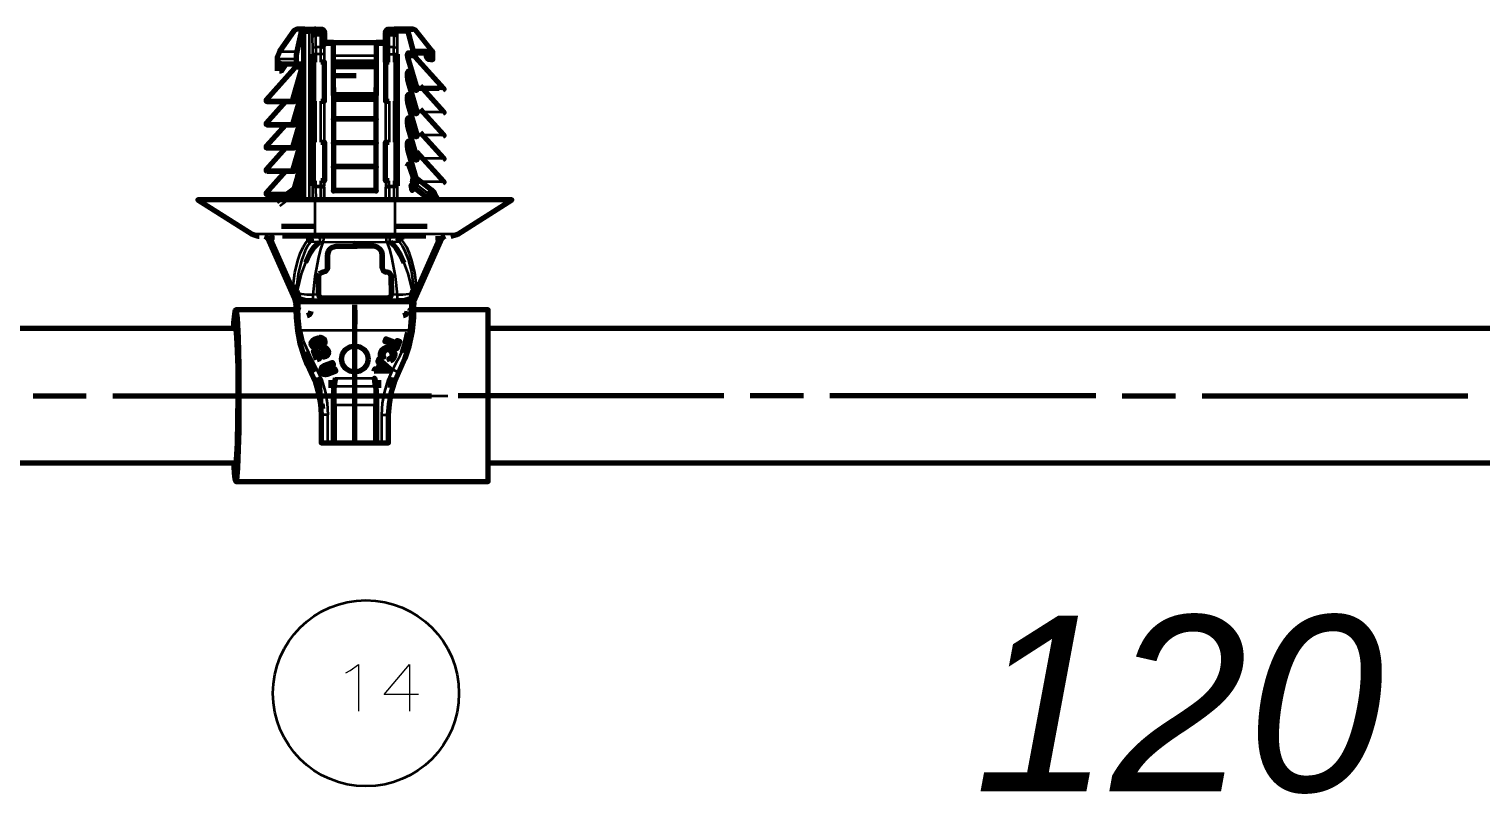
# Model space of a CAD drawing. Header units: millimetres. Extents: x 0 to 174, y 0 to 33.
# Drawn here: x 48.115 to 50.266, y 8.328 to 9.462 of the extents above; entities that cross this region are included whole.
import ezdxf

# ---------------------------------------------------------------- set-up
doc = ezdxf.new("R2010")
doc.units = ezdxf.units.MM
doc.layers.add('PDF2_문자', color=7, linetype='Continuous')
doc.layers.add('PDF2_형상', color=157, linetype='Continuous', true_color=0x405f80)
doc.styles.add('PDF LucidaHandwriting Italic', font='ariali.ttf')

msp = doc.modelspace()

# ---------------------------------------------------------------- linework, layer by layer
at = {"layer": 'PDF2_형상', "lineweight": 70}
for points in [[(48.5237, 9.4618), (48.5207, 9.4618), (48.5142, 9.4618), (48.5121, 9.4618), (48.5119, 9.4618), (48.5079, 9.4597), (48.4863, 9.4287), (48.4829, 9.4199), (48.4828, 9.4175), (48.4828, 9.3997)], [(48.5062, 9.3546), (48.5058, 9.3571), (48.5194, 9.4033), (48.5199, 9.4065), (48.5199, 9.4076), (48.5196, 9.409), (48.5192, 9.4096), (48.5118, 9.4096), (48.5111, 9.4117), (48.5111, 9.4175), (48.5114, 9.4235), (48.5122, 9.4287), (48.5193, 9.4597), (48.5207, 9.4618), (48.5142, 9.4618), (48.5125, 9.4618), (48.5119, 9.4618)], [(48.5221, 9.2096), (48.5221, 9.4568), (48.5226, 9.4604), (48.5231, 9.4614), (48.5233, 9.4617), (48.5237, 9.4618), (48.53, 9.4618), (48.5337, 9.4618), (48.5369, 9.4618), (48.5392, 9.4618), (48.5399, 9.4618), (48.54, 9.4618), (48.5475, 9.4618)], [(48.5399, 9.4618), (48.5381, 9.4614), (48.5364, 9.4604), (48.5353, 9.4588), (48.535, 9.4568)], [(48.54, 9.4618), (48.54, 9.4617), (48.5401, 9.4525)], [(48.5474, 9.4525), (48.5475, 9.4617), (48.5475, 9.4618), (48.5478, 9.4618), (48.5496, 9.4614), (48.5512, 9.4604), (48.5522, 9.4588), (48.5526, 9.4568), (48.5526, 9.4421)], [(48.6432, 9.4421), (48.6432, 9.4568), (48.6436, 9.4588), (48.6446, 9.4604), (48.6463, 9.4614), (48.6481, 9.4618), (48.6483, 9.4618), (48.6558, 9.4618), (48.656, 9.4618)], [(48.6483, 9.4618), (48.6483, 9.4617), (48.6485, 9.4525)], [(48.6558, 9.4618), (48.6558, 9.4617), (48.6557, 9.4525)], [(48.6721, 9.4618), (48.6658, 9.4618), (48.6621, 9.4618), (48.6589, 9.4618), (48.6567, 9.4618), (48.656, 9.4618), (48.6578, 9.4614), (48.6594, 9.4604), (48.6606, 9.4588), (48.6608, 9.4568)], [(48.7131, 9.4165), (48.7097, 9.4165), (48.7115, 9.4165), (48.7131, 9.4165), (48.7131, 9.4279), (48.7128, 9.4287), (48.6879, 9.46), (48.6842, 9.4618), (48.6839, 9.4618), (48.6818, 9.4618), (48.6751, 9.4618), (48.6721, 9.4618), (48.6725, 9.4617), (48.6728, 9.4614), (48.6732, 9.4604), (48.6736, 9.4588), (48.6738, 9.4568)], [(48.709, 9.4287), (48.7076, 9.4287), (48.7035, 9.4287), (48.6846, 9.4287), (48.6765, 9.46), (48.6751, 9.4618), (48.6818, 9.4618), (48.6835, 9.4618), (48.6842, 9.4618)], [(48.5353, 9.2294), (48.5353, 9.4247)], [(48.6433, 9.4421), (48.6385, 9.4421), (48.6294, 9.4421), (48.6294, 9.4406), (48.6294, 9.4364), (48.6294, 9.43), (48.6294, 9.4224), (48.6294, 9.4151), (48.6294, 9.4133), (48.6294, 9.4126), (48.6294, 9.4097), (48.6294, 9.4067), (48.6294, 9.4058), (48.6294, 9.4057), (48.6294, 9.4056), (48.6294, 9.4026), (48.6294, 9.3946), (48.6294, 9.3819), (48.6294, 9.3662), (48.6294, 9.3644), (48.6294, 9.3635), (48.6294, 9.3632), (48.6294, 9.3643), (48.5664, 9.3643), (48.5664, 9.3635), (48.5664, 9.3632), (48.5664, 9.3644), (48.5664, 9.3662), (48.5664, 9.3819), (48.5664, 9.3946), (48.5664, 9.4026), (48.5664, 9.4056), (48.5664, 9.4067), (48.5664, 9.4097), (48.5664, 9.4117), (48.5664, 9.4126), (48.5664, 9.4151), (48.5664, 9.4224), (48.5664, 9.43), (48.5664, 9.4364), (48.5664, 9.4406), (48.5664, 9.4417), (48.5664, 9.4419), (48.5664, 9.4421), (48.5574, 9.4421), (48.5525, 9.4421)], [(48.5664, 9.4421), (48.6294, 9.4421)], [(48.6433, 9.4126), (48.6433, 9.4382)], [(48.6606, 9.4247), (48.6606, 9.2294)], [(48.7228, 9.3737), (48.7168, 9.3737), (48.69, 9.3737), (48.6764, 9.42), (48.676, 9.4233), (48.676, 9.4244), (48.6767, 9.4264), (48.6842, 9.4264), (48.6964, 9.4264), (48.7054, 9.4264), (48.7065, 9.4265), (48.7083, 9.4219), (48.7093, 9.4249), (48.7097, 9.4279), (48.7065, 9.4265)], [(48.6846, 9.4287), (48.6847, 9.4274), (48.6842, 9.4264)], [(48.6885, 9.4264), (48.6865, 9.4244)], [(48.7283, 9.3712), (48.7299, 9.3728), (48.7294, 9.3737), (48.6878, 9.42), (48.6865, 9.4233)], [(48.7097, 9.4165), (48.7096, 9.4165), (48.7092, 9.4165), (48.7083, 9.4165), (48.7076, 9.4165), (48.7069, 9.4167), (48.7064, 9.4171), (48.7033, 9.4214), (48.7054, 9.4214), (48.7054, 9.4264)], [(48.5093, 9.4065), (48.5081, 9.4033), (48.4664, 9.3571), (48.4665, 9.3549), (48.4675, 9.3546), (48.4682, 9.3546), (48.4701, 9.3546), (48.4781, 9.3546), (48.4903, 9.3546), (48.5062, 9.3546), (48.5082, 9.3546), (48.5083, 9.3546), (48.5086, 9.355), (48.5182, 9.3817), (48.5185, 9.3824), (48.5186, 9.3825), (48.5189, 9.3825), (48.519, 9.3825), (48.5192, 9.3822), (48.5197, 9.3811), (48.5199, 9.3796), (48.5199, 9.3751), (48.5196, 9.3706), (48.5188, 9.3665), (48.5058, 9.3225), (48.5062, 9.32)], [(48.4861, 9.3997), (48.4875, 9.3997), (48.4882, 9.3997), (48.4889, 9.4), (48.4894, 9.4004), (48.4925, 9.4047), (48.4946, 9.4076)], [(48.5118, 9.4096), (48.4999, 9.4096), (48.4908, 9.4096), (48.4894, 9.4099)], [(48.5093, 9.4076), (48.5074, 9.4096)], [(48.5401, 9.4126), (48.5367, 9.4126), (48.5367, 9.3551), (48.5401, 9.3551)], [(48.5472, 9.3551), (48.5526, 9.3551), (48.5526, 9.4126), (48.5472, 9.4126)], [(48.6294, 9.4126), (48.5664, 9.4126)], [(48.6294, 9.4056), (48.5664, 9.4056)], [(48.6486, 9.4126), (48.6432, 9.4126), (48.6432, 9.3551), (48.6486, 9.3551)], [(48.6557, 9.3551), (48.6592, 9.3551), (48.6592, 9.4126), (48.6557, 9.4126)], [(48.5997, 9.3926), (48.5664, 9.3926)], [(48.676, 9.2585), (48.6761, 9.2601), (48.6767, 9.2611), (48.6768, 9.2614), (48.6769, 9.2614), (48.6772, 9.2614), (48.6774, 9.2612), (48.6776, 9.2607), (48.6872, 9.2339), (48.6875, 9.2336), (48.6876, 9.2335), (48.6896, 9.2335), (48.69, 9.2343), (48.69, 9.236), (48.6771, 9.28), (48.6762, 9.2839), (48.676, 9.2886), (48.676, 9.2929), (48.6761, 9.2946), (48.6767, 9.2957), (48.6768, 9.2958), (48.6769, 9.2958), (48.6772, 9.2958), (48.6774, 9.2957), (48.6776, 9.2951), (48.6872, 9.2685), (48.6875, 9.2681), (48.6876, 9.2679), (48.6896, 9.2679), (48.69, 9.2687), (48.69, 9.2704), (48.6771, 9.3144), (48.6762, 9.3183), (48.676, 9.3231), (48.676, 9.3274), (48.6761, 9.329), (48.6767, 9.3301), (48.6768, 9.3303), (48.6769, 9.3303), (48.6772, 9.3303), (48.6774, 9.3301), (48.6776, 9.3296), (48.6872, 9.3029), (48.6875, 9.3025), (48.6876, 9.3024), (48.6896, 9.3024), (48.69, 9.3032), (48.69, 9.3049), (48.6771, 9.3489), (48.6762, 9.3528), (48.676, 9.3575), (48.676, 9.3618), (48.6761, 9.3635), (48.6767, 9.3646), (48.6768, 9.3647), (48.6769, 9.3647), (48.6772, 9.3647), (48.6774, 9.3646), (48.6776, 9.364), (48.6872, 9.3374), (48.6875, 9.3369), (48.6876, 9.3368), (48.6896, 9.3368), (48.69, 9.3376), (48.69, 9.3393), (48.6771, 9.3833), (48.6762, 9.3872), (48.676, 9.3919), (48.676, 9.3963), (48.6761, 9.3979), (48.6767, 9.399), (48.6768, 9.3992), (48.6769, 9.3992), (48.6772, 9.3992), (48.6774, 9.399), (48.6776, 9.3985), (48.6872, 9.3718), (48.6875, 9.3714), (48.6876, 9.3712), (48.6896, 9.3712), (48.69, 9.3721), (48.69, 9.3737)], [(48.5664, 9.375), (48.5664, 9.3701), (48.5664, 9.3672), (48.5664, 9.3592), (48.5664, 9.3465), (48.5664, 9.3308), (48.5664, 9.329), (48.5664, 9.3278), (48.5664, 9.3281), (48.5664, 9.3289), (48.6294, 9.3289), (48.6294, 9.3278), (48.6294, 9.3281), (48.6294, 9.329), (48.6294, 9.3308), (48.6294, 9.3465), (48.6294, 9.3592), (48.6294, 9.3672), (48.6294, 9.3701), (48.6294, 9.3715), (48.6294, 9.375)], [(48.5664, 9.3632), (48.5664, 9.3631), (48.5664, 9.3632)], [(48.6294, 9.3632), (48.6294, 9.3631), (48.6294, 9.3632)], [(48.7283, 9.3368), (48.7299, 9.3383), (48.7294, 9.3393), (48.695, 9.3775)], [(48.4951, 9.3546), (48.4664, 9.3225), (48.4665, 9.3204), (48.4675, 9.3201)], [(48.4675, 9.32), (48.4682, 9.32), (48.4701, 9.32), (48.4781, 9.32), (48.4903, 9.32), (48.5062, 9.32), (48.5082, 9.32), (48.5082, 9.3201), (48.5083, 9.3201), (48.5086, 9.3206), (48.5182, 9.3472), (48.5185, 9.3479), (48.5186, 9.3481), (48.5189, 9.3481), (48.519, 9.3481), (48.5192, 9.3478), (48.5197, 9.3467), (48.5199, 9.3451), (48.5199, 9.3407), (48.5196, 9.3361), (48.5188, 9.3321), (48.5058, 9.2881), (48.5062, 9.2856)], [(48.6294, 9.3572), (48.5664, 9.3572)], [(48.5664, 9.3396), (48.5664, 9.3346), (48.5664, 9.3318), (48.5664, 9.3236), (48.5664, 9.3111), (48.5664, 9.2953), (48.5664, 9.2936), (48.5664, 9.2924), (48.5664, 9.2926), (48.5664, 9.2935), (48.6294, 9.2935), (48.6294, 9.2924), (48.6294, 9.2926), (48.6294, 9.2936), (48.6294, 9.2953), (48.6294, 9.3111), (48.6294, 9.3237), (48.6294, 9.3318), (48.6294, 9.3346), (48.6294, 9.3361), (48.6294, 9.3396)], [(48.7283, 9.3024), (48.7299, 9.3039), (48.7294, 9.3049), (48.695, 9.3431)], [(48.4951, 9.32), (48.4664, 9.2881), (48.4665, 9.286), (48.4675, 9.2857)], [(48.5664, 9.3278), (48.5664, 9.3276), (48.5664, 9.3278)], [(48.6294, 9.3278), (48.6294, 9.3276), (48.6294, 9.3278)], [(48.4675, 9.2856), (48.4682, 9.2856), (48.4701, 9.2856), (48.4781, 9.2856), (48.4903, 9.2856), (48.5062, 9.2856), (48.5082, 9.2856), (48.5082, 9.2857), (48.5083, 9.2857), (48.5086, 9.2861), (48.5182, 9.3128), (48.5185, 9.3133), (48.5186, 9.3136), (48.5189, 9.3136), (48.519, 9.3136), (48.5192, 9.3133), (48.5197, 9.3122), (48.5199, 9.3107), (48.5199, 9.3062), (48.5196, 9.3017), (48.5188, 9.2976), (48.5058, 9.2536), (48.5062, 9.2511)], [(48.5401, 9.2369), (48.5367, 9.2369), (48.5367, 9.2944), (48.5401, 9.2944)], [(48.5472, 9.2944), (48.5526, 9.2944), (48.5526, 9.2369), (48.5472, 9.2369)], [(48.5664, 9.3042), (48.5664, 9.2992), (48.5664, 9.2964), (48.5664, 9.2882), (48.5664, 9.2757), (48.5664, 9.2599), (48.5664, 9.2582), (48.5664, 9.2569), (48.5664, 9.2572), (48.5664, 9.2581), (48.6294, 9.2581), (48.6294, 9.2569), (48.6294, 9.2572), (48.6294, 9.2582), (48.6294, 9.2599), (48.6294, 9.2757), (48.6294, 9.2882), (48.6294, 9.2964), (48.6294, 9.2992), (48.6294, 9.3007), (48.6294, 9.3042)], [(48.6486, 9.2369), (48.6432, 9.2369), (48.6432, 9.2944), (48.6486, 9.2944)], [(48.6557, 9.2369), (48.6592, 9.2369), (48.6592, 9.2944), (48.6557, 9.2944)], [(48.7283, 9.2679), (48.7299, 9.2694), (48.7294, 9.2704), (48.695, 9.3086)], [(48.4951, 9.2856), (48.4664, 9.2536), (48.4665, 9.2515), (48.4675, 9.2513)], [(48.4675, 9.2511), (48.4682, 9.2511), (48.4701, 9.2511), (48.4781, 9.2511), (48.4903, 9.2511), (48.5062, 9.2511), (48.5082, 9.2511), (48.5082, 9.2513), (48.5083, 9.2513), (48.5086, 9.2517), (48.5182, 9.2783), (48.5185, 9.2789), (48.5186, 9.279), (48.5189, 9.2792), (48.519, 9.2792), (48.5192, 9.2789), (48.5197, 9.2778), (48.5199, 9.2763), (48.5199, 9.2718), (48.5196, 9.2672), (48.5188, 9.2632), (48.5058, 9.2192), (48.5062, 9.2167)], [(48.5664, 9.2924), (48.5664, 9.2922), (48.5664, 9.2924)], [(48.6294, 9.2924), (48.6294, 9.2922), (48.6294, 9.2924)], [(48.7283, 9.2335), (48.7299, 9.235), (48.7294, 9.236), (48.6897, 9.28)], [(48.4951, 9.2511), (48.4664, 9.2192), (48.4665, 9.2171), (48.4675, 9.2167), (48.4682, 9.2167), (48.4701, 9.2167), (48.4781, 9.2167), (48.4903, 9.2167), (48.5062, 9.2167), (48.5082, 9.2167), (48.5083, 9.2168), (48.5086, 9.2172), (48.5182, 9.2439), (48.5185, 9.2444), (48.5186, 9.2446), (48.5189, 9.2447), (48.519, 9.2447), (48.5192, 9.2444), (48.5197, 9.2433), (48.5199, 9.2417), (48.5093, 9.2417)], [(48.5664, 9.2687), (48.5664, 9.2637), (48.5664, 9.261), (48.5664, 9.2528), (48.5664, 9.2401), (48.5664, 9.2244), (48.5664, 9.2226), (48.5664, 9.2215), (48.5664, 9.2218), (48.5664, 9.2226), (48.6294, 9.2226), (48.6294, 9.2215), (48.6294, 9.2218), (48.6294, 9.2228), (48.6294, 9.2244), (48.6294, 9.2403), (48.6294, 9.2528), (48.6294, 9.261), (48.6294, 9.2637), (48.6294, 9.2653), (48.6294, 9.2687)], [(48.5664, 9.2569), (48.5664, 9.2568), (48.5664, 9.2569)], [(48.6294, 9.2569), (48.6294, 9.2568), (48.6294, 9.2569)], [(48.5199, 9.2417), (48.5199, 9.2094)], [(48.6829, 9.2225), (48.6814, 9.2303), (48.6842, 9.2307), (48.6876, 9.2249), (48.6856, 9.2254), (48.6836, 9.2244), (48.6829, 9.2225), (48.6833, 9.224), (48.6846, 9.2251), (48.6861, 9.2254), (48.6876, 9.2247), (48.6876, 9.2249), (48.7017, 9.2139), (48.7043, 9.2107), (48.705, 9.2093)], [(48.7182, 9.2138), (48.7156, 9.2189), (48.7086, 9.2151), (48.7156, 9.2189), (48.7115, 9.2236), (48.6868, 9.2429)], [(48.7399, 9.1547), (48.749, 9.1571), (48.7504, 9.1578), (48.8306, 9.2089), (48.6569, 9.2089), (48.5389, 9.2089), (48.4161, 9.2089), (48.3785, 9.2089), (48.3686, 9.2089), (48.3668, 9.2089), (48.3653, 9.2089), (48.4454, 9.1578), (48.4544, 9.1547), (48.456, 9.1547)], [(48.5099, 9.2269), (48.4818, 9.2058)], [(48.5082, 9.2085), (48.5117, 9.2142), (48.5144, 9.2138), (48.5129, 9.2061)], [(48.5144, 9.2265), (48.5144, 9.2203), (48.5144, 9.2188), (48.5144, 9.215), (48.5144, 9.2138)], [(48.5664, 9.2215), (48.5664, 9.2214), (48.5664, 9.2215)], [(48.6294, 9.2215), (48.6294, 9.2214), (48.6294, 9.2215)], [(48.6835, 9.2242), (48.6853, 9.2256), (48.6869, 9.2258)], [(48.7067, 9.2174), (48.7115, 9.2236)], [(48.7112, 9.2101), (48.7174, 9.2133), (48.7182, 9.2138), (48.7196, 9.2104), (48.72, 9.2068)], [(48.5389, 9.1694), (48.4892, 9.1694)], [(48.7049, 9.1694), (48.6569, 9.1694)], [(48.464, 9.1547), (48.4667, 9.1539), (48.4685, 9.1518), (48.4749, 9.1499), (48.4749, 9.1547), (48.4749, 9.1499), (48.4685, 9.1518), (48.5101, 9.0585), (48.5065, 9.0786)], [(48.7032, 9.1547), (48.6888, 9.1547), (48.6569, 9.1547), (48.5389, 9.1547), (48.5072, 9.1547), (48.4908, 9.1547)], [(48.525, 9.1158), (48.5318, 9.1296), (48.5376, 9.1385), (48.5447, 9.1458)], [(48.671, 9.1154), (48.6654, 9.1271), (48.6597, 9.1364), (48.6558, 9.1414), (48.6511, 9.1458)], [(48.6635, 9.1464), (48.6622, 9.149), (48.6626, 9.1518), (48.6643, 9.1539), (48.6669, 9.1547)], [(48.6854, 9.0569), (48.6857, 9.0585), (48.7274, 9.1518), (48.721, 9.1499), (48.7274, 9.1518), (48.7292, 9.1539), (48.7318, 9.1547)], [(48.721, 9.1547), (48.721, 9.154), (48.721, 9.1499)], [(48.5575, 9.1275), (48.5587, 9.1328), (48.5575, 9.1275), (48.5575, 9.1274), (48.5572, 9.1079), (48.5568, 9.1056)], [(48.5572, 9.1079), (48.5575, 9.1274)], [(48.5587, 9.1328), (48.5606, 9.1357), (48.5646, 9.1387), (48.5701, 9.14), (48.5949, 9.14)], [(48.6371, 9.1328), (48.6385, 9.1275), (48.6371, 9.1328), (48.6353, 9.1357), (48.6312, 9.1387), (48.6257, 9.14), (48.601, 9.14), (48.5949, 9.14), (48.601, 9.14)], [(48.6385, 9.1274), (48.6385, 9.1079), (48.6385, 9.1274), (48.6385, 9.1275)], [(48.5463, 9.1001), (48.5492, 9.1015), (48.5497, 9.1015), (48.5501, 9.1015), (48.5503, 9.1017), (48.551, 9.1017), (48.5547, 9.1028), (48.5568, 9.1056), (48.5544, 9.1026), (48.551, 9.1017), (48.5503, 9.1017), (48.5463, 9.1001), (48.5456, 9.0993)], [(48.551, 9.1017), (48.551, 9.1017)], [(48.6399, 9.1042), (48.6426, 9.1021), (48.6444, 9.1017), (48.6407, 9.1032), (48.6399, 9.1042), (48.6385, 9.1079)], [(48.6503, 9.0993), (48.6518, 9.0954), (48.6503, 9.0993), (48.6483, 9.101), (48.6456, 9.1017), (48.6449, 9.1017), (48.6444, 9.1017)], [(48.5065, 9.0814), (48.5082, 9.0789), (48.5083, 9.0786), (48.5101, 9.0719), (48.5104, 9.0649), (48.5104, 9.064), (48.5104, 9.0629), (48.5104, 9.0603), (48.5104, 9.0558), (48.5104, 9.0537), (48.5104, 9.0544), (48.5121, 9.0572), (48.5154, 9.0585)], [(48.6518, 9.0954), (48.6519, 9.0685), (48.6519, 9.0683), (48.6519, 9.0685), (48.6518, 9.0953)], [(48.6804, 9.0585), (48.6836, 9.0575), (48.685, 9.0556), (48.6854, 9.0537), (48.6854, 9.0603), (48.6854, 9.0629), (48.6854, 9.0631), (48.6854, 9.0633), (48.6854, 9.0642), (48.6854, 9.0649), (48.6857, 9.0719), (48.6875, 9.0786), (48.6876, 9.0789), (48.6893, 9.0814)], [(48.5104, 9.0569), (48.5101, 9.0585)], [(48.5104, 9.0629), (48.5106, 9.0633), (48.5113, 9.065), (48.5128, 9.0661), (48.5143, 9.0667), (48.5129, 9.0708), (48.5125, 9.0744), (48.5125, 9.0746)], [(48.5104, 9.0558), (48.5118, 9.0592), (48.5149, 9.0606), (48.5154, 9.0606)], [(48.5154, 9.0583), (48.6804, 9.0583)], [(48.5439, 9.0683), (48.5444, 9.0663), (48.5457, 9.0646), (48.5489, 9.0635), (48.5821, 9.0635), (48.5931, 9.0635), (48.6371, 9.0635), (48.6469, 9.0635)], [(48.6504, 9.0649), (48.6469, 9.0635), (48.6504, 9.0649), (48.6515, 9.0664), (48.6519, 9.0683)], [(48.6519, 9.0685), (48.6519, 9.0685)], [(48.6854, 9.0603), (48.685, 9.0619), (48.684, 9.0635), (48.6824, 9.0644), (48.6804, 9.0647)], [(48.6832, 9.0746), (48.6833, 9.0744), (48.6829, 9.0708), (48.6815, 9.0667), (48.6843, 9.0653), (48.6853, 9.0633), (48.6854, 9.0629)], [(48.6857, 9.0585), (48.6893, 9.0786)], [(48.4182, 9.0179), (48.4186, 9.0264), (48.4203, 9.0431), (48.421, 9.0451), (48.4211, 9.0454), (48.4213, 9.0456), (48.4213, 9.0454), (48.4214, 9.0454), (48.4215, 9.0453), (48.4217, 9.045), (48.4221, 9.0435), (48.4233, 9.0335), (48.4249, 9.0043), (48.4258, 8.9622), (48.4257, 8.8669), (48.4239, 8.8111), (48.4222, 8.7939), (48.4215, 8.7917), (48.4214, 8.7914), (48.4213, 8.7914), (48.5979, 8.7914), (48.7951, 8.7914), (48.7951, 9.0456), (48.6854, 9.0456)], [(48.5104, 9.0456), (48.4213, 9.0456)], [(48.5104, 9.0537), (48.5104, 9.0454), (48.5107, 9.0347), (48.5128, 9.0146), (48.5165, 8.9958), (48.5221, 8.9775), (48.5271, 8.9649), (48.5328, 8.9526), (48.5393, 8.9378), (48.544, 8.9222), (48.5469, 8.9061), (48.5479, 8.89), (48.5479, 8.8486), (48.5579, 8.8486), (48.5642, 8.8486), (48.5667, 8.8486), (48.5692, 8.8486), (48.6267, 8.8486), (48.6292, 8.8486), (48.6317, 8.8486), (48.6379, 8.8486), (48.6479, 8.8486), (48.6479, 8.89), (48.6489, 8.9061), (48.6518, 8.9222), (48.6565, 8.9378), (48.6631, 8.9526), (48.6725, 8.9742), (48.6782, 8.9919), (48.6831, 9.0146), (48.6851, 9.0347), (48.6854, 9.0454), (48.6854, 9.0537)], [(48.5104, 9.0517), (48.5113, 9.0486), (48.5136, 9.0463), (48.5167, 9.0454)], [(48.5269, 9.0372), (48.5303, 9.0385), (48.5321, 9.0404), (48.5329, 9.0438)], [(48.6694, 9.0372), (48.6728, 9.0385), (48.6746, 9.0404), (48.6754, 9.0438)], [(48.6792, 9.045), (48.6792, 9.0454), (48.6822, 9.0463), (48.6846, 9.0486), (48.6854, 9.0517)], [(48.6804, 9.049), (48.684, 9.0481), (48.685, 9.0468), (48.6854, 9.0454)], [(46.9975, 8.8189), (48.4213, 8.8189), (48.4214, 8.8189), (48.4214, 8.819), (48.4217, 8.8197), (48.4224, 8.8232), (48.4239, 8.8482), (48.425, 8.9167), (48.4247, 8.9604), (48.4236, 8.9958), (48.4225, 9.0122), (48.4213, 9.0179), (46.9975, 9.0179)], [(50.7465, 9.0179), (48.7951, 9.0179)], [(48.6686, 8.9825), (48.6729, 8.9972), (48.6762, 9.0122)], [(48.5265, 8.9846), (48.5319, 8.9701), (48.5383, 8.9562)], [(48.5431, 8.9458), (48.5454, 8.9301), (48.5476, 8.9036), (48.5474, 8.9032), (48.5474, 8.9029), (48.5478, 8.9031), (48.5535, 8.9036)], [(48.5629, 8.9301), (48.5629, 8.9414)], [(48.5667, 8.8486), (48.5667, 8.9181), (48.5669, 8.9275), (48.5674, 8.9322)], [(48.6285, 8.9322), (48.6289, 8.9275), (48.6292, 8.9181), (48.6292, 8.8486)], [(48.6329, 8.9414), (48.6329, 8.9301)], [(48.6504, 8.9301), (48.6528, 8.9458)], [(48.6482, 8.9036), (48.6485, 8.9032), (48.6485, 8.9029)], [(48.4182, 8.8189), (48.4196, 8.7985), (48.4204, 8.7932), (48.4213, 8.7914)], [(48.7951, 8.8189), (50.7465, 8.8189)]]:
    msp.add_lwpolyline(points, dxfattribs=at)
at = {"layer": 'PDF2_형상', "lineweight": 35}
for points in [[(48.5193, 9.4597), (48.5079, 9.4597)], [(48.5221, 9.4568), (48.53, 9.4568), (48.53, 9.2103)], [(48.54, 9.4618), (48.5381, 9.4614), (48.5365, 9.4604), (48.5354, 9.4588), (48.535, 9.4568), (48.53, 9.4568), (48.53, 9.4618)], [(48.535, 9.4568), (48.535, 9.4568)], [(48.5351, 9.45), (48.5351, 9.455), (48.5351, 9.4567), (48.535, 9.4568)], [(48.5353, 9.4325), (48.5351, 9.45), (48.5353, 9.4504), (48.5358, 9.4512), (48.5369, 9.4519), (48.5401, 9.4525)], [(48.5472, 9.4126), (48.5472, 9.4247), (48.5401, 9.4247), (48.5353, 9.4247), (48.5353, 9.4325), (48.5357, 9.4335), (48.5367, 9.4343), (48.5401, 9.4351), (48.5401, 9.4525), (48.5474, 9.4525), (48.5506, 9.4519), (48.5517, 9.4512), (48.5522, 9.4504), (48.5522, 9.45)], [(48.5522, 9.4325), (48.5521, 9.4329), (48.5515, 9.4337), (48.5504, 9.4344), (48.5472, 9.4351), (48.5474, 9.4525)], [(48.5475, 9.4618), (48.5493, 9.4614), (48.551, 9.4604), (48.5521, 9.4588), (48.5524, 9.4568), (48.5526, 9.4568)], [(48.5524, 9.4568), (48.5524, 9.4567), (48.5524, 9.455), (48.5522, 9.45), (48.5522, 9.4325), (48.5522, 9.4247), (48.5522, 9.4126)], [(48.6432, 9.4568), (48.6435, 9.4568)], [(48.6485, 9.4525), (48.6453, 9.4519), (48.6442, 9.4512), (48.6436, 9.4504), (48.6436, 9.45), (48.6435, 9.455), (48.6435, 9.4567), (48.6435, 9.4568), (48.6438, 9.4588), (48.6449, 9.4604), (48.6465, 9.4614), (48.6483, 9.4618)], [(48.6436, 9.4247), (48.6486, 9.4247), (48.6486, 9.4351), (48.6451, 9.4343), (48.644, 9.4335), (48.6436, 9.4325), (48.6436, 9.45)], [(48.6557, 9.4525), (48.6557, 9.4351), (48.6587, 9.4344), (48.6599, 9.4337), (48.6606, 9.4329), (48.6606, 9.4325)], [(48.6658, 9.4568), (48.6608, 9.4568), (48.6601, 9.4593), (48.6583, 9.4611), (48.6558, 9.4618)], [(48.6608, 9.4568), (48.6608, 9.4567), (48.6607, 9.455), (48.6607, 9.45)], [(48.6608, 9.4568), (48.6608, 9.4568)], [(48.6738, 9.4568), (48.6658, 9.4568), (48.6658, 9.4604), (48.6658, 9.4618)], [(48.6879, 9.46), (48.6765, 9.46)], [(48.4863, 9.4287), (48.5122, 9.4287)], [(48.5522, 9.4247), (48.5472, 9.4247), (48.5472, 9.4351), (48.5401, 9.4351), (48.5401, 9.4247), (48.5401, 9.4126)], [(48.5664, 9.4382), (48.5574, 9.4382), (48.5525, 9.4382)], [(48.5574, 9.4421), (48.5574, 9.441), (48.5574, 9.4382)], [(48.6433, 9.4382), (48.6385, 9.4382), (48.6294, 9.4382)], [(48.6385, 9.4382), (48.6385, 9.4421)], [(48.6436, 9.4126), (48.6436, 9.4247), (48.6436, 9.4325)], [(48.6486, 9.4126), (48.6486, 9.4247), (48.6557, 9.4247), (48.6557, 9.4126)], [(48.676, 9.4244), (48.6865, 9.4244)], [(48.6865, 9.4233), (48.676, 9.4233)], [(48.7097, 9.4279), (48.7097, 9.4165)], [(48.4828, 9.4175), (48.5111, 9.4175)], [(48.4861, 9.3997), (48.4861, 9.4117), (48.5111, 9.4117)], [(48.4875, 9.3997), (48.4875, 9.4054), (48.4908, 9.4047), (48.4908, 9.4082), (48.4908, 9.4096)], [(48.4908, 9.4047), (48.4925, 9.4047)], [(48.5194, 9.4033), (48.5081, 9.4033)], [(48.5093, 9.4076), (48.5199, 9.4076)], [(48.5199, 9.4065), (48.5093, 9.4065)], [(48.5664, 9.4224), (48.6294, 9.4224)], [(48.5664, 9.4151), (48.6294, 9.4151)], [(48.5956, 9.4097), (48.5664, 9.4097)], [(48.6878, 9.42), (48.6764, 9.42)], [(48.7054, 9.4214), (48.7083, 9.4219), (48.7083, 9.4165)], [(48.676, 9.3963), (48.6865, 9.3963)], [(48.6865, 9.3919), (48.676, 9.3919)], [(48.6771, 9.3833), (48.6897, 9.3833)], [(48.5061, 9.3665), (48.5188, 9.3665)], [(48.5093, 9.3796), (48.5199, 9.3796)], [(48.5199, 9.3751), (48.5093, 9.3751)], [(48.5664, 9.3662), (48.6294, 9.3662)], [(48.676, 9.3618), (48.6865, 9.3618)], [(48.7228, 9.3737), (48.7294, 9.3737)], [(48.4664, 9.3571), (48.5058, 9.3571)], [(48.5093, 9.3451), (48.5199, 9.3451)], [(48.5199, 9.3407), (48.5093, 9.3407)], [(48.5401, 9.2944), (48.5401, 9.3551)], [(48.5472, 9.2944), (48.5472, 9.3551)], [(48.5522, 9.3551), (48.5522, 9.2944)], [(48.5525, 9.3551), (48.5525, 9.2944)], [(48.6436, 9.2944), (48.6436, 9.3551)], [(48.6486, 9.3551), (48.6486, 9.2944)], [(48.6557, 9.3551), (48.6557, 9.2944)], [(48.6865, 9.3575), (48.676, 9.3575)], [(48.6771, 9.3489), (48.6897, 9.3489)], [(48.69, 9.3393), (48.7188, 9.3393), (48.7267, 9.3393), (48.7282, 9.3393), (48.7294, 9.3393)], [(48.4664, 9.3225), (48.5058, 9.3225)], [(48.5061, 9.3321), (48.5188, 9.3321)], [(48.6294, 9.3308), (48.5664, 9.3308)], [(48.676, 9.3274), (48.6865, 9.3274)], [(48.6865, 9.3231), (48.676, 9.3231)], [(48.5061, 9.2976), (48.5188, 9.2976)], [(48.5093, 9.3107), (48.5199, 9.3107)], [(48.5199, 9.3062), (48.5093, 9.3062)], [(48.6294, 9.2953), (48.5664, 9.2953)], [(48.6771, 9.3144), (48.6897, 9.3144)], [(48.69, 9.3049), (48.7188, 9.3049), (48.7267, 9.3049), (48.7282, 9.3049), (48.7294, 9.3049)], [(48.4664, 9.2881), (48.5058, 9.2881)], [(48.5093, 9.2763), (48.5199, 9.2763)], [(48.676, 9.2929), (48.6865, 9.2929)], [(48.6865, 9.2886), (48.676, 9.2886)], [(48.6771, 9.28), (48.6897, 9.28)], [(48.4664, 9.2536), (48.5058, 9.2536)], [(48.5061, 9.2632), (48.5188, 9.2632)], [(48.5199, 9.2718), (48.5093, 9.2718)], [(48.6294, 9.2599), (48.5664, 9.2599)], [(48.69, 9.2704), (48.7188, 9.2704), (48.7267, 9.2704), (48.7282, 9.2704), (48.7294, 9.2704)], [(48.5099, 9.2269), (48.5101, 9.2271), (48.5103, 9.2271), (48.5107, 9.2268), (48.5113, 9.2264), (48.5118, 9.225), (48.5131, 9.226), (48.5135, 9.2265), (48.5125, 9.229), (48.5108, 9.2304)], [(48.5353, 9.2078), (48.5353, 9.2272), (48.5353, 9.2294), (48.5401, 9.2294), (48.5401, 9.2369)], [(48.5472, 9.2082), (48.5472, 9.2276), (48.5401, 9.2276), (48.5401, 9.2294), (48.5472, 9.2294), (48.5472, 9.2276), (48.5518, 9.2274), (48.5521, 9.2274), (48.5521, 9.2272), (48.5522, 9.2272), (48.5522, 9.2294)], [(48.5522, 9.2369), (48.5522, 9.2294), (48.5472, 9.2294), (48.5472, 9.2369)], [(48.5525, 9.2089), (48.5525, 9.2369)], [(48.6436, 9.2369), (48.6436, 9.2294), (48.6486, 9.2294), (48.6486, 9.2369)], [(48.6436, 9.2294), (48.6436, 9.2272), (48.6438, 9.2272), (48.6438, 9.2274), (48.644, 9.2274), (48.6486, 9.2276), (48.6486, 9.2294), (48.6557, 9.2294), (48.6557, 9.2276), (48.6486, 9.2276), (48.6486, 9.2082)], [(48.6557, 9.2369), (48.6557, 9.2294), (48.6606, 9.2294), (48.6606, 9.2272), (48.6604, 9.2274), (48.6601, 9.2274), (48.6557, 9.2276), (48.6557, 9.2082)], [(48.6814, 9.2353), (48.6822, 9.2412), (48.6837, 9.2443), (48.6846, 9.2451), (48.685, 9.2454), (48.6854, 9.2454), (48.6858, 9.2453)], [(48.6814, 9.2303), (48.6814, 9.2315), (48.6837, 9.2315), (48.6837, 9.2353), (48.6814, 9.2353), (48.6814, 9.2315)], [(48.7112, 9.2101), (48.7086, 9.2151), (48.7067, 9.2174), (48.6837, 9.2353), (48.6836, 9.2388), (48.6843, 9.2417), (48.6856, 9.2429), (48.6861, 9.2432), (48.6868, 9.2429)], [(48.6842, 9.2307), (48.6837, 9.2315), (48.7035, 9.2163)], [(48.69, 9.236), (48.7188, 9.236), (48.7267, 9.236), (48.7282, 9.236), (48.7294, 9.236)], [(48.4664, 9.2192), (48.5058, 9.2192)], [(48.5118, 9.225), (48.5122, 9.22), (48.5121, 9.2188), (48.4865, 9.1994)], [(48.5117, 9.2142), (48.5121, 9.215), (48.5121, 9.2188), (48.5144, 9.2188)], [(48.5144, 9.215), (48.5121, 9.215)], [(48.5144, 9.2265), (48.5135, 9.2265), (48.5144, 9.2203), (48.5122, 9.22)], [(48.5403, 9.2082), (48.5401, 9.2276), (48.5357, 9.2274), (48.5354, 9.2274), (48.5353, 9.2272)], [(48.6569, 9.2089), (48.6569, 9.1578), (48.5389, 9.1578), (48.5389, 9.2089)], [(48.5522, 9.2272), (48.5521, 9.2078)], [(48.6294, 9.2244), (48.5664, 9.2244)], [(48.6438, 9.2078), (48.6436, 9.2272)], [(48.6606, 9.2272), (48.6606, 9.2078)], [(48.6829, 9.2225), (48.6829, 9.2225)], [(48.7043, 9.2107), (48.705, 9.2111), (48.7068, 9.2121), (48.7035, 9.2163), (48.7021, 9.2146), (48.7018, 9.214), (48.7017, 9.2139)], [(48.7068, 9.2121), (48.7076, 9.2107), (48.705, 9.2093)], [(48.5389, 9.1547), (48.5389, 9.1578), (48.4728, 9.1578), (48.4454, 9.1578)], [(48.4749, 9.1499), (48.5065, 9.0786), (48.5065, 9.0814), (48.509, 9.1006), (48.5135, 9.119), (48.5168, 9.1292), (48.5211, 9.1385), (48.5246, 9.1446), (48.5289, 9.1499), (48.5324, 9.1464), (48.5278, 9.1403), (48.524, 9.1336), (48.5186, 9.119), (48.5137, 9.0989), (48.5111, 9.0787), (48.5082, 9.0789)], [(48.5447, 9.1458), (48.5504, 9.1458), (48.5468, 9.1357), (48.5437, 9.1237), (48.5383, 9.0953), (48.5354, 9.0681), (48.5269, 9.0679), (48.5183, 9.0689), (48.5154, 9.0699), (48.5136, 9.0708), (48.5126, 9.0725), (48.5125, 9.0744), (48.5122, 9.0729), (48.5106, 9.0633)], [(48.5421, 9.1547), (48.5446, 9.1538), (48.5461, 9.1514), (48.5461, 9.1483), (48.5447, 9.1458), (48.5324, 9.1464)], [(48.5489, 9.1547), (48.5497, 9.1544), (48.5504, 9.1538), (48.5512, 9.1514), (48.551, 9.1469), (48.5504, 9.1458), (48.5979, 9.1465), (48.6454, 9.1458), (48.6446, 9.1483), (48.6446, 9.1514), (48.6453, 9.1536), (48.6458, 9.1543), (48.6465, 9.1547), (48.6468, 9.1547)], [(48.6511, 9.1458), (48.6454, 9.1458), (48.649, 9.1357), (48.6521, 9.1236), (48.6575, 9.0953), (48.6604, 9.0681), (48.6519, 9.0683)], [(48.6635, 9.1464), (48.6511, 9.1458), (48.6497, 9.1483), (48.6497, 9.1514), (48.6512, 9.1538), (48.6538, 9.1547)], [(48.7504, 9.1578), (48.6569, 9.1578), (48.6569, 9.1547)], [(48.721, 9.1547), (48.721, 9.1533), (48.721, 9.1499), (48.6893, 9.0786), (48.6893, 9.0814), (48.6868, 9.1006), (48.6824, 9.119), (48.679, 9.1292), (48.6747, 9.1385), (48.6711, 9.1446), (48.6669, 9.1499), (48.6649, 9.1478), (48.6642, 9.1471), (48.6636, 9.1465), (48.6635, 9.1465), (48.6635, 9.1464), (48.6681, 9.1406), (48.6715, 9.1339), (48.6768, 9.1206), (48.6815, 9.1021), (48.6846, 9.0787)], [(48.5126, 9.0746), (48.5189, 9.0992), (48.525, 9.1158)], [(48.5503, 9.1017), (48.5503, 9.1017)], [(48.551, 9.1017), (48.551, 9.1017)], [(48.6832, 9.0746), (48.6767, 9.0997), (48.671, 9.1154)], [(48.5111, 9.0787), (48.5104, 9.0629)], [(48.6854, 9.0629), (48.6846, 9.0787), (48.6876, 9.0789)], [(48.5083, 9.0786), (48.5065, 9.0786)], [(48.5104, 9.0603), (48.5108, 9.0619), (48.5119, 9.0635), (48.5135, 9.0644), (48.5154, 9.0647), (48.5143, 9.0667)], [(48.6853, 9.0633), (48.6835, 9.0736), (48.6833, 9.0744), (48.6833, 9.0728), (48.6815, 9.0704), (48.6783, 9.069), (48.669, 9.0679), (48.6604, 9.0681), (48.6606, 9.0608), (48.5979, 9.0604), (48.5353, 9.0608), (48.5299, 9.061), (48.5244, 9.0617), (48.5194, 9.0631), (48.5154, 9.0647), (48.5154, 9.0606), (48.5154, 9.0585), (48.5154, 9.0583), (48.5154, 9.049)], [(48.5439, 9.0683), (48.5354, 9.0681), (48.5353, 9.0608)], [(48.6815, 9.0667), (48.6804, 9.0647), (48.6764, 9.0629), (48.6713, 9.0617), (48.6606, 9.0608)], [(48.6831, 9.0146), (48.6824, 9.0147), (48.6813, 9.0149), (48.6781, 9.0153), (48.68, 9.0335), (48.6804, 9.049), (48.6804, 9.0583), (48.6804, 9.0585), (48.6804, 9.0647)], [(48.6833, 9.0744), (48.6833, 9.0744)], [(48.6833, 9.0744), (48.6833, 9.0744)], [(48.6893, 9.0786), (48.6875, 9.0786)], [(48.5128, 9.0146), (48.5135, 9.0147), (48.5178, 9.0153), (48.5158, 9.0335), (48.5154, 9.049), (48.5132, 9.0486), (48.5114, 9.0475), (48.5107, 9.0465), (48.5104, 9.0454)], [(48.6542, 8.9572), (48.6576, 8.9642), (48.6611, 8.9712), (48.6649, 8.9782), (48.6683, 8.9853), (48.6746, 8.9999), (48.6781, 9.0153), (48.5178, 9.0153), (48.5213, 8.9999), (48.5274, 8.9853), (48.531, 8.9782), (48.5347, 8.9712), (48.5382, 8.9642), (48.5417, 8.9572), (48.534, 8.9532), (48.5328, 8.9526)], [(48.5417, 8.9572), (48.5488, 8.9413), (48.5538, 8.9246), (48.5569, 8.9074), (48.5579, 8.89)], [(48.6379, 8.89), (48.6389, 8.9074), (48.6421, 8.9246), (48.6471, 8.9413), (48.6542, 8.9572), (48.6599, 8.9543), (48.6618, 8.9532), (48.6631, 8.9526)], [(48.5642, 8.9181), (48.5646, 8.926), (48.5657, 8.9326)], [(48.5667, 8.9156), (48.5667, 8.9157), (48.5668, 8.9158), (48.5674, 8.916), (48.5692, 8.9162), (48.5692, 8.9324), (48.6267, 8.9324), (48.6267, 8.9162), (48.6285, 8.916), (48.629, 8.9158), (48.6292, 8.9157), (48.6292, 8.9156)], [(48.5674, 8.9322), (48.5692, 8.9324), (48.5692, 8.9444), (48.6267, 8.9444), (48.6267, 8.9324), (48.6285, 8.9322)], [(48.6301, 8.9326), (48.6312, 8.926), (48.6317, 8.9181), (48.6292, 8.9181)], [(48.5642, 8.8486), (48.5642, 8.9181), (48.5658, 8.9181), (48.5664, 8.9181), (48.5665, 8.9181), (48.5667, 8.9181)], [(48.5667, 8.9042), (48.5674, 8.9042), (48.5692, 8.9042), (48.5692, 8.9162), (48.6267, 8.9162), (48.6267, 8.9042), (48.6285, 8.9042), (48.6292, 8.9042)], [(48.6317, 8.9181), (48.6317, 8.8486)], [(48.5579, 8.8486), (48.5579, 8.89), (48.5481, 8.89), (48.5479, 8.89)], [(48.6267, 8.8486), (48.6267, 8.9042), (48.5692, 8.9042), (48.5692, 8.8486)], [(48.6379, 8.8486), (48.6379, 8.89), (48.6443, 8.89), (48.6465, 8.89), (48.6479, 8.89)]]:
    msp.add_lwpolyline(points, dxfattribs=at)
msp.add_lwpolyline([(48.6557, 9.4247), (48.6557, 9.4351), (48.6486, 9.4351), (48.6485, 9.4525), (48.6557, 9.4525), (48.6592, 9.4518), (48.6603, 9.451), (48.6607, 9.45), (48.6606, 9.4325), (48.6606, 9.4247)], close=True, dxfattribs=at)
at = {"layer": 'PDF2_형상', "lineweight": 70}
for points in [[(48.5525, 9.4421), (48.5525, 9.4419), (48.5525, 9.4407), (48.5525, 9.4382), (48.5525, 9.4407), (48.5525, 9.4419)], [(48.6433, 9.4421), (48.6433, 9.4382), (48.6433, 9.4407), (48.6433, 9.4419)], [(48.709, 9.4287), (48.7128, 9.4287)], [(48.7097, 9.4279), (48.7115, 9.4279), (48.7131, 9.4279)], [(48.4894, 9.4099), (48.4893, 9.4096), (48.489, 9.409), (48.4886, 9.4081), (48.4875, 9.4054), (48.4861, 9.4117)], [(48.5324, 9.1464), (48.5336, 9.149), (48.5332, 9.1518), (48.5315, 9.1539), (48.5289, 9.1547), (48.5289, 9.1499)], [(48.6669, 9.1499), (48.6669, 9.1543), (48.6669, 9.1547), (48.6669, 9.1533)], [(48.5456, 9.0993), (48.544, 9.0954), (48.5439, 9.0685), (48.5439, 9.0683), (48.5439, 9.0685), (48.544, 9.0954)], [(48.5429, 8.9888), (48.5401, 8.9883), (48.5375, 8.989), (48.5351, 8.9907), (48.5337, 8.9931), (48.5332, 8.996), (48.5339, 8.9986), (48.5356, 9.001), (48.5381, 9.0024), (48.5437, 9.0044), (48.5465, 9.005), (48.5493, 9.0043), (48.5517, 9.0026), (48.5531, 9.0001), (48.5535, 8.9974), (48.5528, 8.9946), (48.5511, 8.9924), (48.5488, 8.9908)], [(48.5417, 8.9925), (48.5392, 8.9926), (48.5374, 8.9944), (48.5375, 8.9969), (48.5393, 8.9987), (48.5451, 9.0008), (48.5476, 9.0007), (48.5493, 8.9989), (48.5493, 8.9964), (48.5474, 8.9946)], [(48.6581, 8.9931), (48.6424, 8.9987), (48.6438, 9.0025), (48.6593, 8.9968), (48.6607, 9.0003), (48.6643, 8.9989), (48.6604, 8.9882), (48.6568, 8.9896)], [(48.5415, 8.9715), (48.5365, 8.9851), (48.5383, 8.9858), (48.55, 8.9797), (48.5526, 8.9794), (48.5546, 8.981), (48.5551, 8.9836), (48.5538, 8.9857), (48.5512, 8.9864), (48.5504, 8.9863), (48.5492, 8.9897), (48.5526, 8.9901), (48.556, 8.9888), (48.5582, 8.986), (48.5589, 8.9825), (48.5578, 8.979), (48.5551, 8.9767), (48.5518, 8.9757), (48.5483, 8.9765), (48.5429, 8.9793), (48.5453, 8.9729)], [(48.6176, 8.9728), (48.6161, 8.9651), (48.6118, 8.9588), (48.6054, 8.9546), (48.5979, 8.9531), (48.5904, 8.9546), (48.584, 8.9588), (48.5797, 8.9651), (48.5782, 8.9728), (48.5797, 8.9803), (48.584, 8.9867), (48.5904, 8.991), (48.5979, 8.9924), (48.6054, 8.991), (48.6118, 8.9867), (48.6161, 8.9803)], [(48.6263, 8.9544), (48.6276, 8.9583), (48.6322, 8.9585), (48.635, 8.9661), (48.6317, 8.969), (48.6331, 8.9731), (48.6496, 8.9586), (48.6482, 8.9547)], [(48.5568, 8.9499), (48.5542, 8.9494), (48.5515, 8.9501), (48.5493, 8.9517), (48.5479, 8.954), (48.5475, 8.9568), (48.5482, 8.9594), (48.5497, 8.9615), (48.5521, 8.9631), (48.5649, 8.9676), (48.5663, 8.964), (48.5535, 8.9593), (48.5524, 8.9588), (48.5517, 8.9578), (48.5514, 8.9565), (48.5517, 8.9554), (48.5522, 8.9544), (48.5532, 8.9537), (48.5543, 8.9533), (48.5556, 8.9536), (48.5683, 8.9582), (48.5697, 8.9546)], [(48.6365, 8.9585), (48.6382, 8.9633), (48.6436, 8.9586)], [(48.5692, 8.9444), (48.5657, 8.9326), (48.5674, 8.9322)], [(48.6285, 8.9322), (48.6267, 8.9444), (48.6301, 8.9326)]]:
    msp.add_lwpolyline(points, close=True, dxfattribs=at)
at = {"layer": 'PDF2_형상', "color": 165, "lineweight": 70, "true_color": 0x5267a5}
for points in [[(48.5979, 8.8486), (48.5979, 9.0533)], [(48.5979, 9.0454), (48.5979, 9.0246)]]:
    msp.add_lwpolyline(points, dxfattribs=at)
at = {"layer": 'PDF2_형상', "lineweight": 70}
msp.add_lwpolyline([(48.6499, 8.9696), (48.6483, 8.9729), (48.6519, 8.9754), (48.6535, 8.9796), (48.6522, 8.9838), (48.6486, 8.9864), (48.6443, 8.9865), (48.6407, 8.9839), (48.6393, 8.9797), (48.6407, 8.9756), (48.6374, 8.9739, -2.900022)], format="xyb", close=True, dxfattribs=at)
at = {"layer": 'PDF2_형상', "color": 3, "lineweight": 70}
for points in [[(48.1211, 8.9185), (48.1999, 8.9185)], [(48.2393, 8.9185), (48.5979, 8.9185), (48.6325, 8.9185), (48.7112, 8.9185)], [(49.1443, 8.9185), (48.7507, 8.9185)], [(49.2625, 8.9185), (49.1837, 8.9185)], [(49.6956, 8.9185), (49.3018, 8.9185)], [(49.7349, 8.9185), (49.8136, 8.9185)], [(49.8531, 8.9185), (50.2467, 8.9185)]]:
    msp.add_lwpolyline(points, dxfattribs=at)
at = {"layer": 'PDF2_형상', "color": 18, "lineweight": 35, "true_color": 0x260000}
for points in [[(48.1211, 8.9185), (48.1999, 8.9185)], [(48.2393, 8.9185), (48.6329, 8.9185)], [(48.4308, 8.9185), (48.2836, 8.9185)], [(48.6178, 8.9185), (48.47, 8.9185), (48.5932, 8.9185)], [(48.5489, 8.9185), (48.4701, 8.9185)], [(48.5883, 8.9185), (48.7356, 8.9185)], [(48.7112, 8.9185), (48.6325, 8.9185)], [(48.6571, 8.9185), (48.7358, 8.9185)], [(48.6724, 8.9185), (48.7335, 8.9185)], [(49.1443, 8.9185), (48.7507, 8.9185)], [(48.7753, 8.9185), (48.9231, 8.9185)], [(49.2625, 8.9185), (49.1837, 8.9185)], [(49.6956, 8.9185), (49.3018, 8.9185)], [(49.7349, 8.9185), (49.8136, 8.9185)], [(49.8531, 8.9185), (50.2467, 8.9185)]]:
    msp.add_lwpolyline(points, dxfattribs=at)
at = {"layer": 'PDF2_형상', "color": 18, "lineweight": 13, "true_color": 0x260000}
for points in [[(48.5844, 8.5078), (48.5911, 8.5111), (48.6033, 8.52), (48.6033, 8.4511)], [(48.6922, 8.4756), (48.6411, 8.4756), (48.6789, 8.52), (48.6789, 8.4867), (48.6789, 8.4511)]]:
    msp.add_lwpolyline(points, dxfattribs=at)
at = {"layer": 'PDF2_형상', "color": 18, "lineweight": 35, "true_color": 0x260000}
msp.add_circle((48.6143, 8.4775), 0.1378, dxfattribs=at)

# ---------------------------------------------------------------- texts
at = {"layer": 'PDF2_문자', "insert": (49.5154, 8.4604), "char_height": 0.2605, "attachment_point": 4, "style": 'PDF LucidaHandwriting Italic'}
msp.add_mtext('120', dxfattribs=at)

doc.saveas('drawing.dxf')
